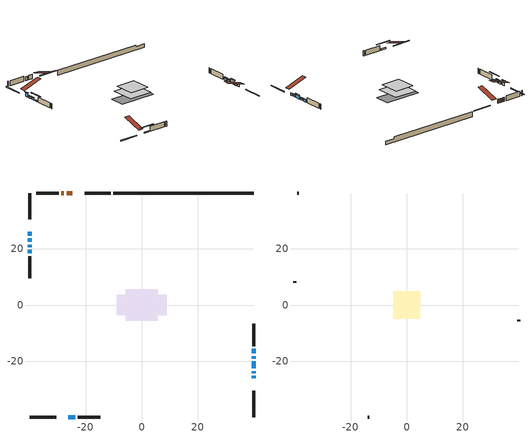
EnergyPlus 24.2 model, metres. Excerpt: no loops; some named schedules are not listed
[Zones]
conditioned space
 floor outside (Floor1 construction): -2.92,-2.92 -2.92,2.92 2.92,2.92 2.92,-2.92 z0.46
 floor adiabatic (AdiabaticFloorConstruction): -5.68,-5.68 -5.68,5.68 5.68,5.68 5.68,-5.68 z0.46
 floor foundation (Slab1 construction): -8.85,-3.65 -8.85,3.65 8.85,3.65 8.85,-3.65 z-1.93
 wall outside (RimJoist1 construction): -11.01,39.91 -20.38,39.91 / -39.91,-39.91 -30.53,-39.91 / -39.91,39.91 -39.91,30.53 / 39.91,-39.91 39.91,-30.53 z0.46:0.76
 wall outside (AdiabaticWallConstruction 1): -24.74,39.91 -26.8,39.91 / -27.73,39.91 -28.61,39.91 z0.46:2.49
 wall outside (AdiabaticWallConstruction): 39.91,-26.18 39.91,-25.16 / 39.91,-24.23 39.91,-23.52 z0.46:1.68; -26.18,-39.91 -23.74,-39.91 / -39.91,19.6 -39.91,18.38 z0.46:1.07; 39.91,-22.59 39.91,-20.1 z0.46:2.19; 39.91,-19.17 39.91,-18.21 / 39.91,-17.28 39.91,-15.65 z0.46:1.53; -39.91,26.18 -39.91,24.65 z0.46:2.49; -39.91,23.72 -39.91,22.45 / -39.91,21.52 -39.91,20.53 z0.46:1.58
 wall outside (Wall1 construction): -29.54,39.91 -37.54,39.91 / -22.81,-39.91 -14.81,-39.91 / -39.91,17.45 -39.91,9.46 / 39.91,-14.72 39.91,-6.73 z0.46:2.9
 wall foundation (FoundationWall1 construction): -10.08,39.91,-1.93 -10.08,39.91,0.46 34.91,39.91,0.46 34.91,39.91,-0.34 39.91,39.91,-0.34 39.91,39.91,-1.93
 window (WindowConstruction 6): 39.91,-26.18 39.91,-25.16 z0.46:1.68
 window (WindowConstruction 9): -26.18,-39.91 -23.74,-39.91 z0.46:1.07
 window (WindowConstruction 7): 39.91,-24.23 39.91,-23.52 z0.46:1.68
 window (WindowConstruction): 39.91,-22.59 39.91,-20.1 z0.46:2.19
 window (WindowConstruction 1): 39.91,-19.17 39.91,-18.21 z0.46:1.53
 window (WindowConstruction 2): 39.91,-17.28 39.91,-15.65 z0.46:1.53
 window (WindowConstruction 3): -39.91,26.18 -39.91,24.65 z0.46:2.49
 window (WindowConstruction 4): -39.91,23.72 -39.91,22.45 z0.46:1.58
 window (WindowConstruction 5): -39.91,21.52 -39.91,20.53 z0.46:1.58
 window (WindowConstruction 8): -39.91,19.6 -39.91,18.38 z0.46:1.07
 door (Door): -24.74,39.91 -26.8,39.91 z0.46:2.49
 door (Door 1): -27.73,39.91 -28.61,39.91 z0.46:2.49
 ceiling adiabatic (AdiabaticFloorConstruction): 5.68,-5.68 5.68,5.68 -5.68,5.68 -5.68,-5.68 z0.46
attic - vented
 floor to conditioned space (Floor2 construction Reversed): -4.87,-4.87 -4.87,4.87 4.87,4.87 4.87,-4.87 z2.9
 wall outside (Wall2 construction): -38.47,39.91 -38.98,39.91 / -13.88,-39.91 -13.37,-39.91 / -39.91,8.53 -39.91,8.02 / 39.91,-5.8 39.91,-5.29 z0.46:2.9
 roof outside (Roof1 construction): -23.81,39.91,2.9 -23.81,30.42,6.06 -21.31,30.42,6.06 -21.31,39.91,2.9; -27.1,-39.91,2.9 -27.1,-30.42,6.06 -29.61,-30.42,6.06 -29.61,-39.91,2.9; -39.91,27.1,2.9 -30.42,27.1,6.06 -30.42,29.61,6.06 -39.91,29.61,2.9; 39.91,-27.1,2.9 30.42,-27.1,6.06 30.42,-29.61,6.06 39.91,-29.61,2.9
shading: -21.12,-39.91 -28.8,-39.91 -28.8,-40.21 -21.12,-40.21 z3.69; 39.91,-19.9 39.91,-22.79 40.37,-22.79 40.37,-19.9 z2.39; 39.91,-18.01 39.91,-19.37 40.37,-19.37 40.37,-18.01 z1.73; 39.91,-15.45 39.91,-17.48 40.37,-17.48 40.37,-15.45 z1.73; -39.91,24.45 -39.91,26.38 -40.37,26.38 -40.37,24.45 z2.69; -39.91,22.25 -39.91,23.92 -40.37,23.92 -40.37,22.25 z1.78; -39.91,20.33 -39.91,21.72 -40.37,21.72 -40.37,20.33 z1.78; -39.91,15.76 -39.91,22.22 -40.37,22.22 -40.37,15.76 z3.69
[Building]
Building 1: Terrain=Suburbs
[Site:Location]
Quebec Intl AP_QC: Latitude {deg}=46.8; Longitude {deg}=-71.38; Time Zone {hr}=-5; Elevation {m}=74; Keep Site Location Information=Yes
[Site:GroundTemperature:Shallow]
0.0108218, -2.24938, -2.43038, -1.3578, 2.94801, 7.23376, 10.9493, 13.303, 13.5029, 11.5886, 7.96783, 3.81355
[Site:WaterMainsTemperature]
Calculation Method=Schedule; Temperature Schedule=mains temperature schedule
[Material] Roughness=Rough; Thermal Absorptance=0.9
Name | Thickness {m} | Conductivity {W/m-K} | Density {kg/m3} | Specific Heat {J/kg-K} | Solar Absorptance | Visible Absorptance
asphalt or fiberglass shingles | 0.00635 | 0.162714 | 1121.4 | 1465.45 | 0.4 | 0.4
ceiling loosefill ins | 0.0846667 | 0.0480833 | 16.02 | 1046.75 | 0.7 | 0.7
ceiling stud and cavity | 0.1397 | 0.0936684 | 65.682 | 1177.47 | 0.7 | 0.7
concrete 4.0 in. | 0.1016 | 1.803125 | 2242.8 | 837.4 | 0.7 | 0.7
concrete 8.0 in. | 0.2032 | 1.803125 | 2242.8 | 837.4 | 0.7 | 0.7
door material | 0.04445 | 0.0451087 | 512.64 | 1214.23 | 0.7 | 0.7
door material 1 | 0.04445 | 0.188738 | 512.64 | 1214.23 | 0.7 | 0.7
exterior vertical ins | 0.0427865 | 0.029427 | 32.04 | 1214.23 | 0.7 | 0.7
floor covering | 0.0127 | 0.0433444 | 54.468 | 1339.84 | 0.6 | 0.6
floor rigid ins | 0.051816 | 0.029427 | 32.04 | 1214.23 | 0.7 | 0.7
floor rigid ins 1; wall rigid ins | 0.512978 | 0.029427 | 32.04 | 1214.23 | 0.7 | 0.7
floor stud and cavity | 0.1397 | 0.0891235 | 92.3553 | 1139.71 | 0.7 | 0.7
floor stud and cavity 1 | 0.1397 | 1.75129 | 37.0049 | 1207.88 | 0.7 | 0.7
furniture material conditioned space 1 | 0.1524 | 0.115458 | 640.8 | 1214.23 | 0.6 | 0.6
gypsum board | 0.0127 | 0.160291 | 801 | 837.4 | 0.6 | 0.6
gypsum board 1 | 0.0127 | 0.160291 | 801 | 837.4 | 0.7 | 0.7
osb sheathing 0.5 in. | 0.0127 | 0.115458 | 512.64 | 1214.23 | 0.7 | 0.7
osb sheathing 0.75 in. | 0.01905 | 0.115458 | 512.64 | 1214.23 | 0.7 | 0.7
osb sheathing 2.0 in. | 0.0508 | 0.115458 | 512.64 | 1214.23 | 0.7 | 0.7
rim joist stud and cavity | 0.0508 | 0.0329873 | 125.044 | 1163.47 | 0.6 | 0.6
wall stud and cavity | 0.1397 | 0.0788651 | 139.0536 | 1170.24 | 0.7 | 0.7
wall stud and cavity 1 | 0.0889 | 6.9971 | 50.32683 | 1063.81 | 0.6 | 0.6
wall stud and cavity 2 | 0.0889 | 0.380278 | 52.3479 | 1209.89 | 0.7 | 0.7
wall stud and cavity 3 | 0.0889 | 0.391764 | 83.0341 | 1211.67 | 0.7 | 0.7
wood siding | 0.0254 | 0.102417 | 544.68 | 1172.36 | 0.4 | 0.4
wood siding 1 | 0.00254 | 0.102417 | 544.68 | 1172.36 | 0.4 | 0.4
wood siding 2; wood siding 3; wood siding 4 | 0.0254 | 0.102417 | 544.68 | 1172.36 | 0.7 | 0.7
[WindowMaterial:SimpleGlazingSystem]
Name | U-Factor {W/m2-K} | Solar Heat Gain Coefficient
WindowMaterial | 2.79528 | 0.66
WindowMaterial 1 | 2.78052 | 0.57
WindowMaterial 2 | 2.78676 | 0.61
WindowMaterial 3 | 2.82878 | 0.58
WindowMaterial 4 | 4.90182 | 0.64
WindowMaterial 5 | 2.78165 | 0.58
WindowMaterial 6 | 6.62679 | 0.77
WindowMaterial 7 | 6.70685 | 0.75
WindowMaterial 8 | 2.77314 | 0.53
[Construction]
AdiabaticFloorConstruction: floor stud and cavity 1, floor rigid ins 1, osb sheathing 0.75 in., floor covering
AdiabaticWallConstruction: wood siding 3, wall rigid ins, wall stud and cavity 2, gypsum board
AdiabaticWallConstruction 1: wood siding 4, wall rigid ins, wall stud and cavity 2, gypsum board
Door: door material
Door 1: door material 1
Floor1 construction: floor stud and cavity, floor rigid ins, osb sheathing 0.75 in., floor covering
Floor2 construction Reversed: gypsum board, ceiling stud and cavity, ceiling loosefill ins
FoundationWall1 construction: concrete 8.0 in., gypsum board 1
furniture construction conditioned space 1: furniture material conditioned space 1
PartitionWallConstruction: gypsum board, wall stud and cavity 3, gypsum board
RimJoist1 construction: wood siding 2, osb sheathing 2.0 in., rim joist stud and cavity
Roof1 construction: asphalt or fiberglass shingles
Slab1 construction: concrete 4.0 in.
Wall1 construction: wood siding, osb sheathing 0.5 in., wall stud and cavity, gypsum board
Wall2 construction: wood siding 1, wall stud and cavity 1
WindowConstruction: WindowMaterial
WindowConstruction 1: WindowMaterial 1
WindowConstruction 2: WindowMaterial 2
WindowConstruction 3: WindowMaterial 3
WindowConstruction 4: WindowMaterial 4
WindowConstruction 5: WindowMaterial 5
WindowConstruction 6: WindowMaterial 6
WindowConstruction 7: WindowMaterial 7
WindowConstruction 8; WindowConstruction 9: WindowMaterial 8
[Zone] Multiplier=1; Part of Total Floor Area=Yes
Name | Volume {m3}
attic - vented | 48.7631
conditioned space | 567.1
[Space]
Name | Zone | Volume {m3}
attic - vented 1 | attic - vented | 48.7631
conditioned space 1 | conditioned space | 567.1
[ZoneInfiltration:EffectiveLeakageArea]
infil attic - vented 1: Zone or Space=attic - vented 1; Schedule=Always On Discrete; Effective Air Leakage Area {cm2}=3505.85; Stack Coefficient=0.000389556; Wind Coefficient=1.33354e-05
[ZoneMixing]
whole house fan mix: Zone or Space=attic - vented; Schedule=Always On Continuous; Design Flow Rate Calculation Method=Flow/Zone; Design Flow Rate {m3/s}=0; Source Zone or Space=conditioned space
[SurfaceProperty:ExposedFoundationPerimeter]
Slab1: Exposed Perimeter Calculation Method=TotalExposedPerimeter; Total Exposed Perimeter {m}=49.988
[InternalMass] Zone or ZoneList=conditioned space; Space or SpaceList=conditioned space 1
Name | Construction | Surface Area {m2}
furniture mass conditioned space 1 | furniture construction conditioned space 1 | 116.972
partition wall mass | PartitionWallConstruction | 292.43
[Lights]
interior lighting: Zone or ZoneList or Space or SpaceList=conditioned space 1; Schedule=interior lighting schedule; Design Level Calculation Method=LightingLevel; Lighting Level {W}=343.2; Return Air Fraction=0; Fraction Radiant=0.6; Fraction Visible=0.2; Fraction Replaceable=1
[People]
occupants: Zone or ZoneList or Space or SpaceList=conditioned space 1; Number of People Schedule=occupants schedule; Number of People Calculation Method=People; Number of People=3; Fraction Radiant=0.314171; Sensible Heat Fraction=0.56303; Activity Level Schedule=occupants activity schedule; Carbon Dioxide Generation Rate {m3/s-W}=0; Enable ASHRAE 55 Comfort Warnings=No; Mean Radiant Temperature Calculation Type=EnclosureAveraged
[ElectricEquipment] Zone or ZoneList or Space or SpaceList=conditioned space 1; Design Level Calculation Method=EquipmentLevel
Name | Schedule | Design Level {W} | Fraction Latent | Fraction Radiant | Fraction Lost
clothes dryer | clothes dryer schedule | 140.772 | 0.015 | 0.081 | 0.85
clothes washer | clothes washer schedule | 32.1985 | 0.03 | 0.162 | 0.7
cooking range | cooking range schedule | 215.147 | 0.08 | 0.432 | 0.2
dishwasher | dishwasher schedule | 66.8632 | 0.3 | 0.18 | 0.4
fridge | fridge schedule | 72.9452 | 0 | 0.6 | 0
mech vent bath fan 0 | mech vent bath fan 0 schedule | 50.2 | 0 | 0 | 1
mech vent bath fan 1 | mech vent bath fan 1 schedule | 50.2 | 0 | 0 | 1
mech vent house fan | mech vent house fan schedule | 6.33333 | 0 | 0 | 1
mech vent house fan cfis | mech vent house fan cfis schedule | 0 | 0 | 0 | 0
mech vent range fan 0 | mech vent range fan 0 schedule | 57 | 0 | 0 | 1
misc plug loads | misc plug loads schedule | 494.7 | 0.045 | 0.513 | 0.1
whole house fan | Always On Discrete | 0 | 0 | 0 | 1
[OtherEquipment] Zone or ZoneList or Space or SpaceList=conditioned space 1; Design Level Calculation Method=EquipmentLevel
Name | Fuel Type | Schedule | Design Level {W} | Fraction Latent | Fraction Radiant | Fraction Lost
clothes dryer 1 | Electricity | clothes dryer schedule | 0 | 0.015 | 0.081 | 0.85
cooking range 1 | Electricity | cooking range schedule | 0 | 0.08 | 0.432 | 0.2
general water use latent | None | general water use schedule | 62.594 | 1 | 0 | 0
general water use sensible | None | general water use schedule | -61.6891 | 0 | 0.6 | 0
mech vent house fan latent load | None | Always On Discrete | 0 | 1 | 0 | 0
mech vent house fan sensible load | None | Always On Discrete | 0 | 0 | 0 | 0
water heater energy adjustment1 | Electricity | Always On Discrete | 0.01 | 0 | 0 | 1
[ZoneInfiltration:DesignFlowRate] Zone or ZoneList or Space or SpaceList=conditioned space 1; Schedule=Always On Discrete; Design Flow Rate Calculation Method=Flow/Zone; Design Flow Rate {m3/s}=0
infil flow; natural vent flow; whole house fan flow
[AvailabilityManager:Scheduled]
air source heat pump airloop Availability Manager: Schedule=Always On Discrete
[Foundation:Kiva]
Foundation Kiva 1: Initial Indoor Air Temperature {C}=18; Wall Height Above Grade {m}=0.460004; Wall Depth Below Slab {m}=0.2032; Custom Block Material Name 1=exterior vertical ins; Custom Block Depth 1 {m}=2.39; Custom Block X Position 1 {m}=0.2159; Custom Block Z Position 1 {m}=0
[Foundation:Kiva:Settings]
Soil Conductivity {W/m-K}=0.849921; Soil Density {kg/m3}=1842.3; Soil Specific Heat {J/kg-K}=418.7; Ground Solar Absorptivity=0.9; Ground Thermal Absorptivity=0.9; Ground Surface Roughness {m}=0.03; Far-Field Width {m}=40; Deep-Ground Boundary Condition=ZeroFlux; Deep-Ground Depth {m}=40; Minimum Cell Dimension {m}=0.2; Maximum Cell Growth Coefficient=3; Simulation Timestep=Timestep
[Exterior:Lights]
exterior lighting: Schedule=exterior lighting schedule; Design Level {W}=75.6
[EnergyManagementSystem:GlobalVariable]
air_source_heat_pump_airloop_Fan_RTF
infil_program_Qfan
infil_program_Qinf
natural_vent_program_Qnv
natural_vent_program_Qwhf
[EnergyManagementSystem:Sensor]
Name | Output:Variable or Output:Meter Index Key | Output:Variable or Output:Meter
airflow_gain | infil flow | Infiltration Sensible Heat Gain Energy
airflow_gain_1 | natural vent flow | Infiltration Sensible Heat Gain Energy
airflow_gain_2 | whole house fan flow | Infiltration Sensible Heat Gain Energy
airflow_loss | infil flow | Infiltration Sensible Heat Loss Energy
airflow_loss_1 | natural vent flow | Infiltration Sensible Heat Loss Energy
airflow_loss_2 | whole house fan flow | Infiltration Sensible Heat Loss Energy
clg_load_cond |  | Cooling:EnergyTransfer:Zone:CONDITIONED SPACE
clg_sp_s; clg_sp_s_1 | cooling setpoint | Schedule Value
clothes_dryer_exhaust_0_sch_s | clothes dryer exhaust 0 schedule | Schedule Value
cool_season | cooling season schedule | Schedule Value
htg_load_cond |  | Heating:EnergyTransfer:Zone:CONDITIONED SPACE
htg_sp_s; htg_sp_s_1 | heating setpoint | Schedule Value
ig_ee_conv | clothes dryer | Electric Equipment Convective Heating Energy
ig_ee_conv_2 | cooking range | Electric Equipment Convective Heating Energy
ig_ee_conv_4 | fridge | Electric Equipment Convective Heating Energy
ig_ee_conv_5 | misc plug loads | Electric Equipment Convective Heating Energy
ig_ee_conv_6 | whole house fan | Electric Equipment Convective Heating Energy
ig_ee_rad | clothes dryer | Electric Equipment Radiant Heating Energy
ig_ee_rad_2 | cooking range | Electric Equipment Radiant Heating Energy
ig_ee_rad_4 | fridge | Electric Equipment Radiant Heating Energy
ig_ee_rad_5 | misc plug loads | Electric Equipment Radiant Heating Energy
ig_ee_rad_6 | whole house fan | Electric Equipment Radiant Heating Energy
ig_lgt_conv | interior lighting | Lights Convective Heating Energy
ig_lgt_rad | interior lighting | Lights Radiant Heating Energy
ig_lgt_vis | interior lighting | Lights Visible Radiation Heating Energy
ig_oe_conv | clothes dryer 1 | Other Equipment Convective Heating Energy
ig_oe_conv_1 | cooking range 1 | Other Equipment Convective Heating Energy
ig_oe_conv_2 | general water use latent | Other Equipment Convective Heating Energy
ig_oe_conv_3 | general water use sensible | Other Equipment Convective Heating Energy
ig_oe_conv_4 | water heater energy adjustment1 | Other Equipment Convective Heating Energy
ig_oe_rad | clothes dryer 1 | Other Equipment Radiant Heating Energy
ig_oe_rad_1 | cooking range 1 | Other Equipment Radiant Heating Energy
ig_oe_rad_2 | general water use latent | Other Equipment Radiant Heating Energy
ig_oe_rad_3 | general water use sensible | Other Equipment Radiant Heating Energy
ig_oe_rad_4 | water heater energy adjustment1 | Other Equipment Radiant Heating Energy
ig_ppl_conv | occupants | People Convective Heating Energy
ig_ppl_rad | occupants | People Radiant Heating Energy
im_conv | furniture mass conditioned space 1 | Surface Inside Face Convection Heat Gain Energy
im_conv_1 | partition wall mass | Surface Inside Face Convection Heat Gain Energy
im_ig | furniture mass conditioned space 1 | Surface Inside Face Internal Gains Radiation Heat Gain Energy
im_ig_1 | partition wall mass | Surface Inside Face Internal Gains Radiation Heat Gain Energy
im_lgt | furniture mass conditioned space 1 | Surface Inside Face Lights Radiation Heat Gain Energy
im_lgt_1 | partition wall mass | Surface Inside Face Lights Radiation Heat Gain Energy
im_sol | furniture mass conditioned space 1 | Surface Inside Face Solar Radiation Heat Gain Energy
im_sol_1 | partition wall mass | Surface Inside Face Solar Radiation Heat Gain Energy
im_surf | furniture mass conditioned space 1 | Surface Inside Face Net Surface Thermal Radiation Heat Gain Energy
im_surf_1 | partition wall mass | Surface Inside Face Net Surface Thermal Radiation Heat Gain Energy
mech_vent_bath_fan_0_sch_s | mech vent bath fan 0 schedule | Schedule Value
mech_vent_bath_fan_1_sch_s | mech vent bath fan 1 schedule | Schedule Value
mech_vent_range_fan_0_sch_s | mech vent range fan 0 schedule | Schedule Value
mv_conv | mech vent bath fan 0 | Electric Equipment Convective Heating Energy
mv_conv_1 | mech vent bath fan 1 | Electric Equipment Convective Heating Energy
mv_conv_2 | mech vent house fan | Electric Equipment Convective Heating Energy
mv_conv_3 | mech vent house fan cfis | Electric Equipment Convective Heating Energy
mv_conv_4 | mech vent range fan 0 | Electric Equipment Convective Heating Energy
mv_conv_5 | mech vent house fan latent load | Other Equipment Convective Heating Energy
mv_conv_6 | mech vent house fan sensible load | Other Equipment Convective Heating Energy
mv_rad | mech vent bath fan 0 | Electric Equipment Radiant Heating Energy
mv_rad_1 | mech vent bath fan 1 | Electric Equipment Radiant Heating Energy
mv_rad_2 | mech vent house fan | Electric Equipment Radiant Heating Energy
mv_rad_3 | mech vent house fan cfis | Electric Equipment Radiant Heating Energy
mv_rad_4 | mech vent range fan 0 | Electric Equipment Radiant Heating Energy
mv_rad_5 | mech vent house fan latent load | Other Equipment Radiant Heating Energy
mv_rad_6 | mech vent house fan sensible load | Other Equipment Radiant Heating Energy
natural_vent_s | natural vent schedule | Schedule Value
out_pb_s |  | Site Outdoor Air Barometric Pressure
out_wt_s |  | Site Outdoor Air Humidity Ratio
site_vw_s |  | Site Wind Speed
ss_back_out | Window1 | Surface Window Shortwave from Zone Back Out Window Heat Transfer Rate
ss_back_out_1 | Window10 | Surface Window Shortwave from Zone Back Out Window Heat Transfer Rate
ss_back_out_2 | Window2 | Surface Window Shortwave from Zone Back Out Window Heat Transfer Rate
ss_back_out_3 | Window3 | Surface Window Shortwave from Zone Back Out Window Heat Transfer Rate
ss_back_out_4 | Window4 | Surface Window Shortwave from Zone Back Out Window Heat Transfer Rate
ss_back_out_5 | Window5 | Surface Window Shortwave from Zone Back Out Window Heat Transfer Rate
ss_back_out_6 | Window6 | Surface Window Shortwave from Zone Back Out Window Heat Transfer Rate
ss_back_out_7 | Window7 | Surface Window Shortwave from Zone Back Out Window Heat Transfer Rate
ss_back_out_8 | Window8 | Surface Window Shortwave from Zone Back Out Window Heat Transfer Rate
ss_back_out_9 | Window9 | Surface Window Shortwave from Zone Back Out Window Heat Transfer Rate
ss_conv | Door1 | Surface Inside Face Convection Heat Gain Energy
ss_conv_1 | Door4 | Surface Inside Face Convection Heat Gain Energy
ss_conv_10 | Window8 | Surface Inside Face Convection Heat Gain Energy
ss_conv_11 | Window9 | Surface Inside Face Convection Heat Gain Energy
ss_conv_2 | Window1 | Surface Inside Face Convection Heat Gain Energy
ss_conv_3 | Window10 | Surface Inside Face Convection Heat Gain Energy
ss_conv_4 | Window2 | Surface Inside Face Convection Heat Gain Energy
ss_conv_5 | Window3 | Surface Inside Face Convection Heat Gain Energy
ss_conv_6 | Window4 | Surface Inside Face Convection Heat Gain Energy
ss_conv_7 | Window5 | Surface Inside Face Convection Heat Gain Energy
ss_conv_8 | Window6 | Surface Inside Face Convection Heat Gain Energy
ss_conv_9 | Window7 | Surface Inside Face Convection Heat Gain Energy
ss_ig | Door1 | Surface Inside Face Internal Gains Radiation Heat Gain Energy
ss_ig_1 | Door4 | Surface Inside Face Internal Gains Radiation Heat Gain Energy
ss_ig_10 | Window8 | Surface Inside Face Internal Gains Radiation Heat Gain Energy
ss_ig_11 | Window9 | Surface Inside Face Internal Gains Radiation Heat Gain Energy
ss_ig_2 | Window1 | Surface Inside Face Internal Gains Radiation Heat Gain Energy
ss_ig_3 | Window10 | Surface Inside Face Internal Gains Radiation Heat Gain Energy
ss_ig_4 | Window2 | Surface Inside Face Internal Gains Radiation Heat Gain Energy
ss_ig_5 | Window3 | Surface Inside Face Internal Gains Radiation Heat Gain Energy
ss_ig_6 | Window4 | Surface Inside Face Internal Gains Radiation Heat Gain Energy
ss_ig_7 | Window5 | Surface Inside Face Internal Gains Radiation Heat Gain Energy
ss_ig_8 | Window6 | Surface Inside Face Internal Gains Radiation Heat Gain Energy
ss_ig_9 | Window7 | Surface Inside Face Internal Gains Radiation Heat Gain Energy
ss_lgt | Door1 | Surface Inside Face Lights Radiation Heat Gain Energy
ss_lgt_1 | Door4 | Surface Inside Face Lights Radiation Heat Gain Energy
ss_sol | Door1 | Surface Inside Face Solar Radiation Heat Gain Energy
ss_sol_1 | Door4 | Surface Inside Face Solar Radiation Heat Gain Energy
ss_surf | Door1 | Surface Inside Face Net Surface Thermal Radiation Heat Gain Energy
ss_surf_1 | Door4 | Surface Inside Face Net Surface Thermal Radiation Heat Gain Energy
ss_surf_10 | Window8 | Surface Inside Face Net Surface Thermal Radiation Heat Gain Energy
ss_surf_11 | Window9 | Surface Inside Face Net Surface Thermal Radiation Heat Gain Energy
ss_surf_2 | Window1 | Surface Inside Face Net Surface Thermal Radiation Heat Gain Energy
ss_surf_3 | Window10 | Surface Inside Face Net Surface Thermal Radiation Heat Gain Energy
ss_surf_4 | Window2 | Surface Inside Face Net Surface Thermal Radiation Heat Gain Energy
ss_surf_5 | Window3 | Surface Inside Face Net Surface Thermal Radiation Heat Gain Energy
ss_surf_6 | Window4 | Surface Inside Face Net Surface Thermal Radiation Heat Gain Energy
ss_surf_7 | Window5 | Surface Inside Face Net Surface Thermal Radiation Heat Gain Energy
ss_surf_8 | Window6 | Surface Inside Face Net Surface Thermal Radiation Heat Gain Energy
ss_surf_9 | Window7 | Surface Inside Face Net Surface Thermal Radiation Heat Gain Energy
ss_trans_in | Window1 | Surface Window Transmitted Solar Radiation Rate
ss_trans_in_1 | Window10 | Surface Window Transmitted Solar Radiation Rate
ss_trans_in_2 | Window2 | Surface Window Transmitted Solar Radiation Rate
ss_trans_in_3 | Window3 | Surface Window Transmitted Solar Radiation Rate
ss_trans_in_4 | Window4 | Surface Window Transmitted Solar Radiation Rate
ss_trans_in_5 | Window5 | Surface Window Transmitted Solar Radiation Rate
ss_trans_in_6 | Window6 | Surface Window Transmitted Solar Radiation Rate
ss_trans_in_7 | Window7 | Surface Window Transmitted Solar Radiation Rate
ss_trans_in_8 | Window8 | Surface Window Transmitted Solar Radiation Rate
ss_trans_in_9 | Window9 | Surface Window Transmitted Solar Radiation Rate
ss_trans_out | Window1 | Surface Inside Face Initial Transmitted Diffuse Transmitted Out Window Solar Radiation Rate
ss_trans_out_1 | Window10 | Surface Inside Face Initial Transmitted Diffuse Transmitted Out Window Solar Radiation Rate
ss_trans_out_2 | Window2 | Surface Inside Face Initial Transmitted Diffuse Transmitted Out Window Solar Radiation Rate
ss_trans_out_3 | Window3 | Surface Inside Face Initial Transmitted Diffuse Transmitted Out Window Solar Radiation Rate
ss_trans_out_4 | Window4 | Surface Inside Face Initial Transmitted Diffuse Transmitted Out Window Solar Radiation Rate
ss_trans_out_5 | Window5 | Surface Inside Face Initial Transmitted Diffuse Transmitted Out Window Solar Radiation Rate
ss_trans_out_6 | Window6 | Surface Inside Face Initial Transmitted Diffuse Transmitted Out Window Solar Radiation Rate
ss_trans_out_7 | Window7 | Surface Inside Face Initial Transmitted Diffuse Transmitted Out Window Solar Radiation Rate
ss_trans_out_8 | Window8 | Surface Inside Face Initial Transmitted Diffuse Transmitted Out Window Solar Radiation Rate
ss_trans_out_9 | Window9 | Surface Inside Face Initial Transmitted Diffuse Transmitted Out Window Solar Radiation Rate
s_conv | Floor1 | Surface Inside Face Convection Heat Gain Energy
s_conv_1 | Floor2 | Surface Inside Face Convection Heat Gain Energy
s_conv_10 | Wall1:0 | Surface Inside Face Convection Heat Gain Energy
s_conv_11 | Wall1:180 | Surface Inside Face Convection Heat Gain Energy
s_conv_12 | Wall1:270 | Surface Inside Face Convection Heat Gain Energy
s_conv_13 | Wall1:90 | Surface Inside Face Convection Heat Gain Energy
s_conv_2 | FoundationWall1 | Surface Inside Face Convection Heat Gain Energy
s_conv_3 | inferred conditioned ceiling | Surface Inside Face Convection Heat Gain Energy
s_conv_4 | inferred conditioned floor | Surface Inside Face Convection Heat Gain Energy
s_conv_5 | RimJoist1:0 | Surface Inside Face Convection Heat Gain Energy
s_conv_6 | RimJoist1:180 | Surface Inside Face Convection Heat Gain Energy
s_conv_7 | RimJoist1:270 | Surface Inside Face Convection Heat Gain Energy
s_conv_8 | RimJoist1:90 | Surface Inside Face Convection Heat Gain Energy
s_conv_9 | Slab1 | Surface Inside Face Convection Heat Gain Energy
s_ig | Floor1 | Surface Inside Face Internal Gains Radiation Heat Gain Energy
s_ig_1 | Floor2 | Surface Inside Face Internal Gains Radiation Heat Gain Energy
s_ig_10 | Wall1:0 | Surface Inside Face Internal Gains Radiation Heat Gain Energy
s_ig_11 | Wall1:180 | Surface Inside Face Internal Gains Radiation Heat Gain Energy
s_ig_12 | Wall1:270 | Surface Inside Face Internal Gains Radiation Heat Gain Energy
s_ig_13 | Wall1:90 | Surface Inside Face Internal Gains Radiation Heat Gain Energy
s_ig_2 | FoundationWall1 | Surface Inside Face Internal Gains Radiation Heat Gain Energy
s_ig_3 | inferred conditioned ceiling | Surface Inside Face Internal Gains Radiation Heat Gain Energy
s_ig_4 | inferred conditioned floor | Surface Inside Face Internal Gains Radiation Heat Gain Energy
s_ig_5 | RimJoist1:0 | Surface Inside Face Internal Gains Radiation Heat Gain Energy
s_ig_6 | RimJoist1:180 | Surface Inside Face Internal Gains Radiation Heat Gain Energy
s_ig_7 | RimJoist1:270 | Surface Inside Face Internal Gains Radiation Heat Gain Energy
